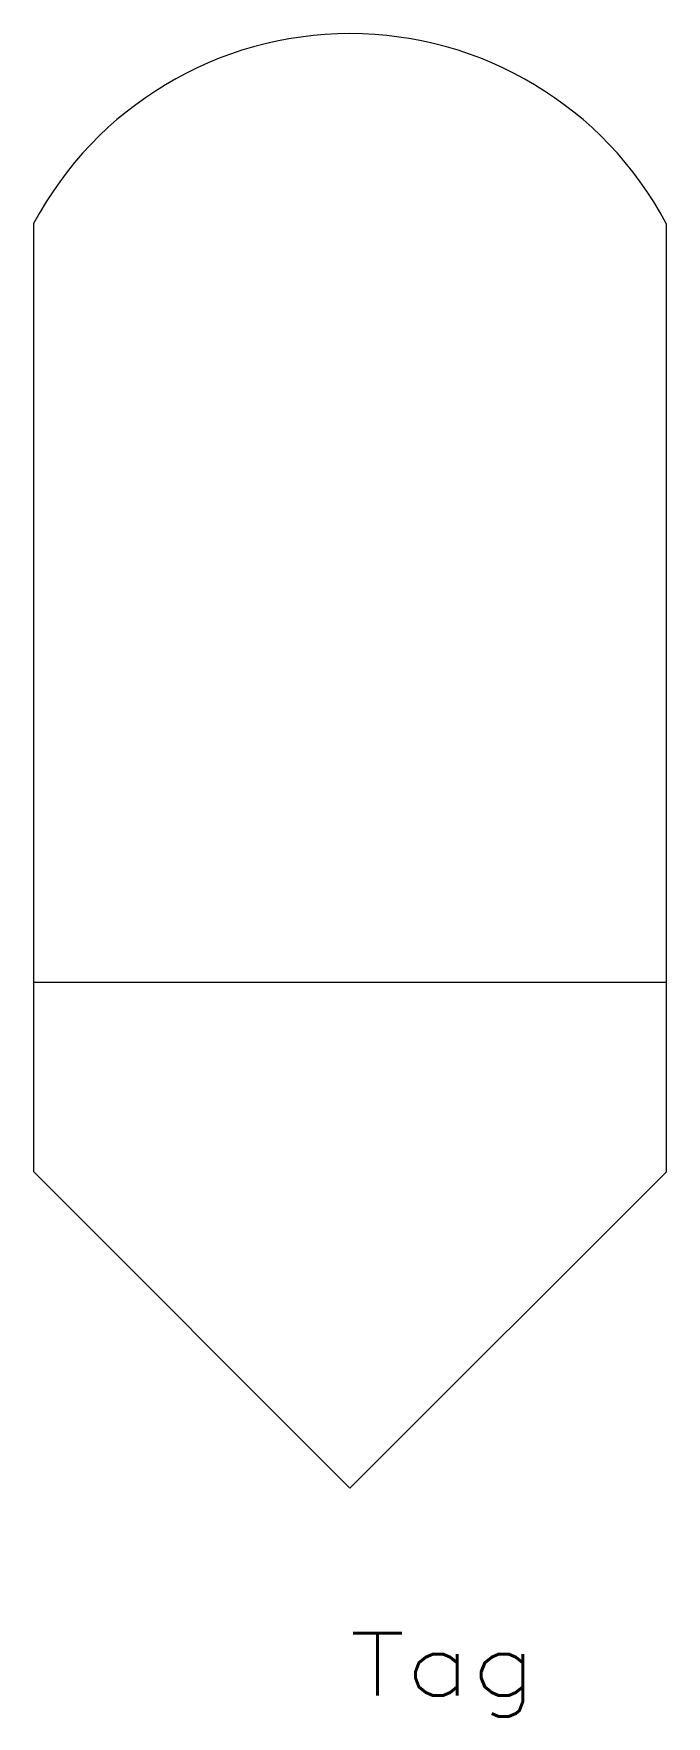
# Model space of a CAD drawing. Header units: inches. Extents: x -0.1 to 12.8, y -14.9 to 19.4.
import ezdxf
from ezdxf.enums import TextEntityAlignment as Align

# ---------------------------------------------------------------- set-up
doc = ezdxf.new("R2010")
doc.units = ezdxf.units.IN
doc.header["$MEASUREMENT"] = 0
doc.layers.get('0').update_dxf_attribs({"lineweight": 0})
doc.styles.add('_TCW_TXTSTY_1', font='TXT.SHX')

msp = doc.modelspace()

# ---------------------------------------------------------------- linework, layer by layer
at = {"linetype": 'Continuous'}
for p, q in [((-0.062, -3.78), (-0.062, 15.56)), ((12.831, -3.78), (12.831, 15.56)), ((-0.062, 0.088), (12.831, 0.088)), ((-0.062, -3.78), (6.384, -10.226)), ((12.831, -3.78), (6.384, -10.226))]:
    msp.add_line(p, q, dxfattribs=at)
msp.add_arc((6.384, 12.122), 7.306, 28.0725, 151.9275, dxfattribs=at)

# ---------------------------------------------------------------- texts
at = {"color": 7, "linetype": 'Continuous', "style": '_TCW_TXTSTY_1', "width": 1.166667}
msp.add_text('Tag', height=1.27, dxfattribs=at).set_placement((6.379, -14.456), (10.189, -14.456), align=Align.FIT)

doc.saveas('drawing.dxf')
